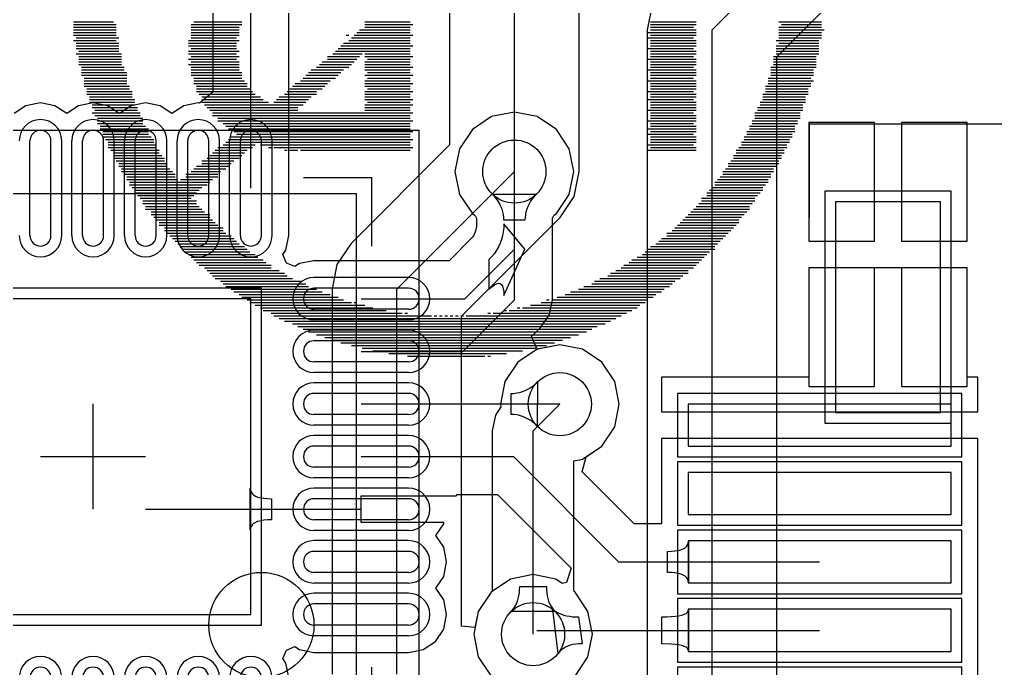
# Model space of a CAD drawing. Header units: millimetres. Extents: x 65.3 to 106.6, y 61.5 to 106.5.
# Drawn here: x 89.81 to 99.09, y 87.25 to 93.42 of the extents above; entities that cross this region are included whole.
import ezdxf

# ---------------------------------------------------------------- set-up
doc = ezdxf.new("R2010")
doc.units = ezdxf.units.MM
for name, color, linetype in [('BottomLayer', 5, 'Continuous'), ('BottomOverlay', 54, 'Continuous'), ('Mechanical13', 56, 'Continuous'), ('Mechanical15', 56, 'Continuous'), ('MultiLayer', 9, 'Continuous'), ('TopLayer', 1, 'Continuous'), ('TopOverlay', 2, 'Continuous'), ('TopPaste', 8, 'Continuous'), ('TopSolder', 216, 'Continuous')]:
    doc.layers.add(name, color=color, linetype=linetype)

# ---------------------------------------------------------------- blocks, each defined once
blk = doc.blocks.new('MICROUSB_5S_1')
at = {"layer": 'BottomLayer'}
for p, q in [((1, 0.5), (-1, 0.5)), ((-1, 0.5), (-1, -0.5)), ((1, -0.5), (1, 0.5)), ((-1, -0.5), (1, -0.5))]:
    blk.add_line(p, q, dxfattribs=at)
at = {"layer": 'MultiLayer'}
for p, q in [((1, 0.5), (-1, 0.5)), ((-1, 0.5), (-1, -0.5)), ((1, -0.5), (1, 0.5)), ((-1, -0.5), (1, -0.5))]:
    blk.add_line(p, q, dxfattribs=at)
at = {"layer": 'TopLayer'}
for p, q in [((0.9208, 0.6), (0.9208, -1.9)), ((1.3208, 0.6), (0.9208, 0.6)), ((1.3208, -1.9), (1.3208, 0.6)), ((1.5708, 0.6), (1.5708, -1.9)), ((1.9708, 0.6), (1.5708, 0.6)), ((1.9708, -1.9), (1.9708, 0.6)), ((2.2208, 0.6), (2.2208, -1.9)), ((2.6208, 0.6), (2.2208, 0.6)), ((2.6208, -1.9), (2.6208, 0.6)), ((2.8708, 0.6), (2.8708, -1.9)), ((3.2708, 0.6), (2.8708, 0.6)), ((3.2708, -1.9), (3.2708, 0.6)), ((1, 0.5), (-1, 0.5)), ((-1, 0.5), (-1, -0.5)), ((1, -0.5), (1, 0.5)), ((-1, -0.5), (1, -0.5)), ((0.9208, -1.9), (1.3208, -1.9)), ((1.5708, -1.9), (1.9708, -1.9)), ((2.2208, -1.9), (2.6208, -1.9)), ((2.8708, -1.9), (3.2708, -1.9))]:
    blk.add_line(p, q, dxfattribs=at)
at = {"layer": 'TopOverlay'}
for p, q in [((-1.7407, -0.7466), (-1.7407, 1.1334)), ((-0.8517, -0.7466), (-1.7407, -0.7466))]:
    blk.add_line(p, q, dxfattribs=at)
at = {"layer": 'TopPaste'}
for p, q in [((0.9208, 0.6), (0.9208, -1.9)), ((1.3208, 0.6), (0.9208, 0.6)), ((1.3208, -1.9), (1.3208, 0.6)), ((1.5708, 0.6), (1.5708, -1.9)), ((1.9708, 0.6), (1.5708, 0.6)), ((1.9708, -1.9), (1.9708, 0.6)), ((2.2208, 0.6), (2.2208, -1.9)), ((2.6208, 0.6), (2.2208, 0.6)), ((2.6208, -1.9), (2.6208, 0.6)), ((2.8708, 0.6), (2.8708, -1.9)), ((3.2708, 0.6), (2.8708, 0.6)), ((3.2708, -1.9), (3.2708, 0.6)), ((0.9208, -1.9), (1.3208, -1.9)), ((1.5708, -1.9), (1.9708, -1.9)), ((2.2208, -1.9), (2.6208, -1.9)), ((2.8708, -1.9), (3.2708, -1.9))]:
    blk.add_line(p, q, dxfattribs=at)
at = {"layer": 'TopSolder'}
for p, q in [((0.8192, 0.7016), (0.8192, -2.0016)), ((1.4224, 0.7016), (0.8192, 0.7016)), ((1.4224, -2.0016), (1.4224, 0.7016)), ((1.4692, 0.7016), (1.4692, -2.0016)), ((2.0724, 0.7016), (1.4692, 0.7016)), ((2.0724, -2.0016), (2.0724, 0.7016)), ((2.1192, 0.7016), (2.1192, -2.0016)), ((2.7224, 0.7016), (2.1192, 0.7016)), ((2.7224, -2.0016), (2.7224, 0.7016)), ((2.7692, 0.7016), (2.7692, -2.0016)), ((3.3724, 0.7016), (2.7692, 0.7016)), ((3.3724, -2.0016), (3.3724, 0.7016)), ((3.4192, 0.7016), (3.4192, -2.0016)), ((4.0224, 0.7016), (3.4192, 0.7016)), ((1.1016, 0.6016), (-1.1016, 0.6016)), ((-1.1016, 0.6016), (-1.1016, -0.6016)), ((1.1016, -0.6016), (1.1016, 0.6016)), ((-1.1016, -0.6016), (1.1016, -0.6016)), ((0.8192, -2.0016), (1.4224, -2.0016)), ((1.4692, -2.0016), (2.0724, -2.0016)), ((2.1192, -2.0016), (2.7224, -2.0016)), ((2.7692, -2.0016), (3.3724, -2.0016)), ((3.4192, -2.0016), (4.0224, -2.0016))]:
    blk.add_line(p, q, dxfattribs=at)
blk = doc.blocks.new('__2102_3')
at = {"layer": 'Mechanical13'}
for p, q in [((-2.5, -2.4746), (-2.5, 2.5254)), ((2.5, -2.4746), (-2.5, -2.4746))]:
    blk.add_line(p, q, dxfattribs=at)
blk.add_circle((-1.6, 1.6254), 0.5, dxfattribs=at)
at = {"layer": 'Mechanical15'}
for p, q in [((-3.1, 3.1254), (-3.1, -3.0746)), ((0, 0.5254), (0, -0.4746)), ((0.5, 0.0254), (-0.5, 0.0254)), ((3.1, -3.0746), (-3.1, -3.0746))]:
    blk.add_line(p, q, dxfattribs=at)
at = {"layer": 'TopLayer'}
for p, q in [((-3, 1.6254), (-2.1, 1.6254)), ((-1.5, 1.5254), (-1.5, -1.4746)), ((1.5, 1.5254), (-1.5, 1.5254)), ((-3, 1.4254), (-2.1, 1.4254)), ((-3, 1.1254), (-2.1, 1.1254)), ((-3, 0.9254), (-2.1, 0.9254)), ((-3, 0.6254), (-2.1, 0.6254)), ((-3, 0.4254), (-2.1, 0.4254)), ((-3, 0.1254), (-2.1, 0.1254)), ((-3, -0.0746), (-2.1, -0.0746)), ((-3, -0.3746), (-2.1, -0.3746)), ((-3, -0.5746), (-2.1, -0.5746)), ((-3, -0.8746), (-2.1, -0.8746)), ((-3, -1.0746), (-2.1, -1.0746)), ((-3, -1.3746), (-2.1, -1.3746)), ((-1.5, -1.4746), (1.5, -1.4746)), ((-3, -1.5746), (-2.1, -1.5746)), ((-1.6, -2.0746), (-1.6, -2.9746)), ((-1.4, -2.0746), (-1.4, -2.9746)), ((-1.1, -2.0746), (-1.1, -2.9746)), ((-0.9, -2.0746), (-0.9, -2.9746)), ((-0.6, -2.0746), (-0.6, -2.9746)), ((-0.4, -2.0746), (-0.4, -2.9746)), ((-0.1, -2.0746), (-0.1, -2.9746)), ((0.1, -2.0746), (0.1, -2.9746)), ((0.4, -2.0746), (0.4, -2.9746)), ((0.6, -2.0746), (0.6, -2.9746))]:
    blk.add_line(p, q, dxfattribs=at)
for centre, start, end in [((-1.5, 2.1254), 180, 0), ((-1, 2.1254), 180, 0), ((-0.5, 2.1254), 180, 0), ((0, 2.1254), 180, 0), ((0.5, 2.1254), 180, 0), ((-3, 1.5254), 90, 270), ((-2.1, 1.5254), 270, 90), ((-3, 1.0254), 90, 270), ((-2.1, 1.0254), 270, 90), ((-3, 0.5254), 90, 270), ((-2.1, 0.5254), 270, 90), ((-3, 0.0254), 90, 270), ((-2.1, 0.0254), 270, 90), ((-3, -0.4746), 90, 270), ((-2.1, -0.4746), 270, 90), ((-3, -0.9746), 90, 270), ((-2.1, -0.9746), 270, 90), ((-3, -1.4746), 90, 270), ((-2.1, -1.4746), 270, 90), ((-1.5, -2.0746), 0, 180), ((-1, -2.0746), 0, 180), ((-0.5, -2.0746), 0, 180), ((0, -2.0746), 0, 180), ((0.5, -2.0746), 0, 180), ((-1.5, -2.9746), 180, 0), ((-1, -2.9746), 180, 0), ((-0.5, -2.9746), 180, 0), ((0, -2.9746), 180, 0), ((0.5, -2.9746), 180, 0)]:
    blk.add_arc(centre, 0.1, start, end, dxfattribs=at)
at = {"layer": 'TopOverlay'}
for p, q in [((-2.65, 2.6754), (-2.65, 2.0254)), ((-2.65, -1.9746), (-2.65, -2.6246)), ((-2, -2.6246), (-2.65, -2.6246))]:
    blk.add_line(p, q, dxfattribs=at)
at = {"layer": 'TopPaste'}
for p, q in [((-3, 1.6254), (-2.1, 1.6254)), ((-1.5, 1.5254), (-1.5, -1.4746)), ((1.5, 1.5254), (-1.5, 1.5254)), ((-3, 1.4254), (-2.1, 1.4254)), ((-3, 1.1254), (-2.1, 1.1254)), ((-3, 0.9254), (-2.1, 0.9254)), ((-3, 0.6254), (-2.1, 0.6254)), ((-3, 0.4254), (-2.1, 0.4254)), ((-3, 0.1254), (-2.1, 0.1254)), ((-3, -0.0746), (-2.1, -0.0746)), ((-3, -0.3746), (-2.1, -0.3746)), ((-3, -0.5746), (-2.1, -0.5746)), ((-3, -0.8746), (-2.1, -0.8746)), ((-3, -1.0746), (-2.1, -1.0746)), ((-3, -1.3746), (-2.1, -1.3746)), ((-1.5, -1.4746), (1.5, -1.4746)), ((-3, -1.5746), (-2.1, -1.5746)), ((-1.6, -2.0746), (-1.6, -2.9746)), ((-1.4, -2.0746), (-1.4, -2.9746)), ((-1.1, -2.0746), (-1.1, -2.9746)), ((-0.9, -2.0746), (-0.9, -2.9746)), ((-0.6, -2.0746), (-0.6, -2.9746)), ((-0.4, -2.0746), (-0.4, -2.9746)), ((-0.1, -2.0746), (-0.1, -2.9746)), ((0.1, -2.0746), (0.1, -2.9746)), ((0.4, -2.0746), (0.4, -2.9746)), ((0.6, -2.0746), (0.6, -2.9746))]:
    blk.add_line(p, q, dxfattribs=at)
for centre, start, end in [((-1.5, 2.1254), 180, 0), ((-1, 2.1254), 180, 0), ((-0.5, 2.1254), 180, 0), ((0, 2.1254), 180, 0), ((0.5, 2.1254), 180, 0), ((-3, 1.5254), 90, 270), ((-2.1, 1.5254), 270, 90), ((-3, 1.0254), 90, 270), ((-2.1, 1.0254), 270, 90), ((-3, 0.5254), 90, 270), ((-2.1, 0.5254), 270, 90), ((-3, 0.0254), 90, 270), ((-2.1, 0.0254), 270, 90), ((-3, -0.4746), 90, 270), ((-2.1, -0.4746), 270, 90), ((-3, -0.9746), 90, 270), ((-2.1, -0.9746), 270, 90), ((-3, -1.4746), 90, 270), ((-2.1, -1.4746), 270, 90), ((-1.5, -2.0746), 0, 180), ((-1, -2.0746), 0, 180), ((-0.5, -2.0746), 0, 180), ((0, -2.0746), 0, 180), ((0.5, -2.0746), 0, 180), ((-1.5, -2.9746), 180, 0), ((-1, -2.9746), 180, 0), ((-0.5, -2.9746), 180, 0), ((0, -2.9746), 180, 0), ((0.5, -2.9746), 180, 0)]:
    blk.add_arc(centre, 0.1, start, end, dxfattribs=at)
at = {"layer": 'TopSolder'}
for p, q in [((-3, 1.727), (-2.1, 1.727)), ((-1.6016, 1.627), (-1.6016, -1.5762)), ((1.6016, 1.627), (-1.6016, 1.627)), ((-3, 1.3238), (-2.1, 1.3238)), ((-3, 1.227), (-2.1, 1.227)), ((-3, 0.8238), (-2.1, 0.8238)), ((-3, 0.727), (-2.1, 0.727)), ((-3, 0.3238), (-2.1, 0.3238)), ((-3, 0.227), (-2.1, 0.227)), ((-3, -0.1762), (-2.1, -0.1762)), ((-3, -0.273), (-2.1, -0.273)), ((-3, -0.6762), (-2.1, -0.6762)), ((-3, -0.773), (-2.1, -0.773)), ((-3, -1.1762), (-2.1, -1.1762)), ((-3, -1.273), (-2.1, -1.273)), ((-1.6016, -1.5762), (1.6016, -1.5762)), ((-3, -1.6762), (-2.1, -1.6762)), ((-1.7016, -2.0746), (-1.7016, -2.9746)), ((-1.2984, -2.0746), (-1.2984, -2.9746)), ((-1.2016, -2.0746), (-1.2016, -2.9746)), ((-0.7984, -2.0746), (-0.7984, -2.9746)), ((-0.7016, -2.0746), (-0.7016, -2.9746)), ((-0.2984, -2.0746), (-0.2984, -2.9746)), ((-0.2016, -2.0746), (-0.2016, -2.9746)), ((0.2016, -2.0746), (0.2016, -2.9746)), ((0.2984, -2.0746), (0.2984, -2.9746))]:
    blk.add_line(p, q, dxfattribs=at)
for centre, start, end in [((-1.5, 2.1254), 180, 0), ((-1, 2.1254), 180, 0), ((-0.5, 2.1254), 180, 0), ((0, 2.1254), 180, 0), ((0.5, 2.1254), 180, 0), ((-3, 1.5254), 90, 270), ((-2.1, 1.5254), 270, 90), ((-3, 1.0254), 90, 270), ((-2.1, 1.0254), 270, 90), ((-3, 0.5254), 90, 270), ((-2.1, 0.5254), 270, 90), ((-3, 0.0254), 90, 270), ((-2.1, 0.0254), 270, 90), ((-3, -0.4746), 90, 270), ((-2.1, -0.4746), 270, 90), ((-3, -0.9746), 90, 270), ((-2.1, -0.9746), 270, 90), ((-3, -1.4746), 90, 270), ((-2.1, -1.4746), 270, 90), ((-1.5, -2.0746), 0, 180), ((-1, -2.0746), 0, 180), ((-0.5, -2.0746), 0, 180), ((0, -2.0746), 0, 180), ((0.5, -2.0746), 0, 180), ((-1.5, -2.9746), 180, 0), ((-1, -2.9746), 180, 0), ((-0.5, -2.9746), 180, 0), ((0, -2.9746), 180, 0), ((0.5, -2.9746), 180, 0)]:
    blk.add_arc(centre, 0.2016, start, end, dxfattribs=at)

msp = doc.modelspace()

# ---------------------------------------------------------------- linework, layer by layer
at = {"layer": 'BottomLayer'}
for p, q in [((94.5134, 91.9734), (94.5134, 95.9612)), ((95.1292, 91.9734), (95.1292, 95.9612)), ((93.8976, 95.7061), (93.8976, 92.2285)), ((96.393, 93.3196), (98.3488, 95.2754)), ((97.0088, 93.0645), (98.6039, 94.6596)), ((95.824, 93.5553), (95.7772, 93.3196)), ((95.7772, 93.3196), (95.7772, 86.233)), ((96.393, 86.233), (96.393, 93.3196)), ((97.0088, 86.233), (97.0088, 93.0645)), ((97.938, 92.4398), (97.311, 92.4398)), ((97.311, 92.4398), (97.311, 91.3128)), ((97.938, 91.3128), (97.938, 92.4398)), ((98.819, 92.4398), (98.192, 92.4398)), ((98.192, 92.4398), (98.192, 91.3128)), ((98.819, 91.3128), (98.819, 92.4398)), ((93.8976, 92.2285), (92.9603, 91.2913)), ((93.3958, 90.8558), (94.5134, 91.9734)), ((95.0824, 91.7377), (95.1292, 91.9734)), ((94.9489, 91.5379), (95.0824, 91.7377)), ((94.0116, 90.6007), (94.9489, 91.5379)), ((97.311, 91.3128), (97.938, 91.3128)), ((98.192, 91.3128), (98.819, 91.3128)), ((92.9603, 91.2913), (92.8268, 91.0915)), ((92.8268, 91.0915), (92.78, 90.8558)), ((97.938, 91.0588), (97.311, 91.0588)), ((97.311, 91.0588), (97.311, 89.9318)), ((97.938, 89.9318), (97.938, 91.0588)), ((98.819, 91.0588), (98.192, 91.0588)), ((98.192, 91.0588), (98.192, 89.9318)), ((98.819, 89.9318), (98.819, 91.0588)), ((92.78, 90.8558), (92.78, 87.1982)), ((93.3958, 87.1982), (93.3958, 90.8558)), ((94.0116, 87.6535), (94.0116, 90.6007)), ((94.729, 90.2855), (94.5458, 90.163)), ((94.9452, 90.3285), (94.729, 90.2855)), ((95.1614, 90.2855), (94.9452, 90.3285)), ((95.3446, 90.163), (95.1614, 90.2855)), ((94.5458, 90.163), (94.4233, 89.9798)), ((95.4671, 89.9798), (95.3446, 90.163)), ((94.4233, 89.9798), (94.3803, 89.7636)), ((95.5101, 89.7636), (95.4671, 89.9798)), ((97.311, 89.9318), (97.938, 89.9318)), ((98.192, 89.9318), (98.819, 89.9318)), ((94.3855, 89.7378), (94.3323, 89.6583)), ((94.3803, 89.7636), (94.3855, 89.7378)), ((94.6912, 89.5096), (94.9452, 89.7636)), ((95.4671, 89.5474), (95.5101, 89.7636)), ((94.3323, 89.6583), (94.3027, 89.5096)), ((95.3446, 89.3642), (95.4671, 89.5474)), ((94.3027, 89.5096), (94.3027, 87.9964)), ((94.6912, 87.5792), (94.6912, 89.5096)), ((95.1614, 89.2417), (95.3446, 89.3642)), ((95.0797, 89.2255), (95.1614, 89.2417)), ((95.0797, 87.9964), (95.0797, 89.2255)), ((94.2918, 87.9786), (94.1693, 87.7954)), ((94.3004, 87.9844), (94.2918, 87.9786)), ((94.302, 87.9916), (94.3004, 87.9844)), ((94.3027, 87.9964), (94.302, 87.9916)), ((94.5567, 87.944), (94.5609, 87.9715)), ((94.5609, 87.9715), (94.5634, 88.0005)), ((94.5634, 88.0005), (94.5642, 88.031)), ((94.5642, 88.031), (94.8182, 88.031)), ((94.8182, 88.031), (94.819, 88.0005)), ((94.819, 88.0005), (94.8215, 87.9715)), ((94.8215, 87.9715), (94.8257, 87.944)), ((95.0804, 87.9916), (95.0797, 87.9964)), ((95.082, 87.9844), (95.0804, 87.9916)), ((95.0906, 87.9786), (95.082, 87.9844)), ((95.2131, 87.7954), (95.0906, 87.9786)), ((94.5235, 87.849), (94.5343, 87.8705)), ((94.5343, 87.8705), (94.5435, 87.8935)), ((94.5435, 87.8935), (94.5509, 87.918)), ((94.5509, 87.918), (94.5567, 87.944)), ((94.8257, 87.944), (94.8315, 87.918)), ((94.8315, 87.918), (94.8389, 87.8935)), ((94.8389, 87.8935), (94.8481, 87.8705)), ((94.8481, 87.8705), (94.8589, 87.849)), ((94.1693, 87.7954), (94.1386, 87.641)), ((94.4812, 87.7934), (94.497, 87.8105)), ((94.9012, 87.7934), (94.4812, 87.7934)), ((94.497, 87.8105), (94.5111, 87.829)), ((94.5111, 87.829), (94.5235, 87.849)), ((94.8589, 87.849), (94.8713, 87.829)), ((94.8713, 87.829), (94.8854, 87.8105)), ((94.8854, 87.8105), (94.9012, 87.7934)), ((95.2561, 87.5792), (95.2131, 87.7954)), ((94.1386, 87.641), (94.0116, 87.6535)), ((95.2131, 87.363), (95.2561, 87.5792)), ((95.0906, 87.1798), (95.2131, 87.363))]:
    msp.add_line(p, q, dxfattribs=at)
for centre in [(94.5134, 91.9734), (94.9452, 89.7636), (94.6912, 87.5792)]:
    msp.add_circle(centre, 0.3, dxfattribs=at)
at = {"layer": 'BottomOverlay'}
for p, q in [((90.3224, 93.3958), (90.7034, 93.3958)), ((90.3224, 93.3704), (90.7288, 93.3704)), ((90.3224, 93.345), (90.7288, 93.345)), ((91.44, 93.3704), (91.9226, 93.3704)), ((91.44, 93.345), (91.8972, 93.345)), ((91.4654, 93.3958), (91.9226, 93.3958)), ((93.091, 93.3958), (93.5228, 93.3958)), ((93.091, 93.3704), (93.5482, 93.3704)), ((93.091, 93.345), (93.5228, 93.345)), ((95.8088, 93.3958), (96.2406, 93.3958)), ((95.8088, 93.3704), (96.2406, 93.3704)), ((95.8088, 93.345), (96.2152, 93.345)), ((97.028, 93.3958), (97.4344, 93.3958)), ((97.028, 93.345), (97.4344, 93.345)), ((97.0534, 93.3704), (97.4344, 93.3704)), ((90.3224, 93.3196), (90.7288, 93.3196)), ((90.3224, 93.2942), (90.7288, 93.2942)), ((90.3224, 93.2688), (90.7288, 93.2688)), ((90.3478, 93.2434), (90.7542, 93.2434)), ((91.44, 93.3196), (91.8972, 93.3196)), ((91.44, 93.2942), (91.8972, 93.2942)), ((91.44, 93.2688), (91.8972, 93.2688)), ((91.44, 93.2434), (91.8718, 93.2434)), ((92.9132, 93.2688), (92.9386, 93.2688)), ((92.964, 93.2434), (93.5228, 93.2434)), ((92.9894, 93.2688), (93.5482, 93.2688)), ((93.0148, 93.2942), (93.5228, 93.2942)), ((93.0402, 93.3196), (93.5228, 93.3196)), ((95.7834, 93.2942), (96.2406, 93.2942)), ((95.7834, 93.2434), (96.2152, 93.2434)), ((95.8088, 93.3196), (96.2406, 93.3196)), ((95.8088, 93.2688), (96.2406, 93.2688)), ((97.028, 93.3196), (97.4598, 93.3196)), ((97.028, 93.2942), (97.4344, 93.2942)), ((97.028, 93.2688), (97.4344, 93.2688)), ((97.028, 93.2434), (97.4344, 93.2434)), ((90.3224, 93.218), (90.7288, 93.218)), ((90.3478, 93.1926), (90.7542, 93.1926)), ((90.3478, 93.1672), (90.7542, 93.1672)), ((91.4146, 93.218), (91.8972, 93.218)), ((91.4146, 93.1926), (91.8718, 93.1926)), ((91.4146, 93.1672), (91.8718, 93.1672)), ((92.8624, 93.1672), (93.5482, 93.1672)), ((92.8878, 93.1926), (93.5228, 93.1926)), ((92.9386, 93.218), (93.5228, 93.218)), ((95.8088, 93.218), (96.2406, 93.218)), ((95.8088, 93.1926), (96.2406, 93.1926)), ((95.8088, 93.1672), (96.2406, 93.1672)), ((97.0026, 93.218), (97.409, 93.218)), ((97.0026, 93.1672), (97.409, 93.1672)), ((97.028, 93.1926), (97.409, 93.1926)), ((90.3478, 93.1418), (90.7542, 93.1418)), ((90.3478, 93.091), (90.7796, 93.091)), ((90.3732, 93.1164), (90.7542, 93.1164)), ((90.3732, 93.0656), (90.7796, 93.0656)), ((91.4146, 93.1164), (91.8972, 93.1164)), ((91.4146, 93.091), (91.8718, 93.091)), ((91.44, 93.1418), (91.8718, 93.1418)), ((91.44, 93.0656), (91.8972, 93.0656)), ((92.7354, 93.0656), (93.0402, 93.0656)), ((92.7862, 93.091), (93.0656, 93.091)), ((92.8116, 93.1164), (93.5228, 93.1164)), ((92.837, 93.1418), (93.5228, 93.1418)), ((93.091, 93.091), (93.5228, 93.091)), ((93.091, 93.0656), (93.5482, 93.0656)), ((95.7834, 93.1418), (96.2152, 93.1418)), ((95.8088, 93.1164), (96.2406, 93.1164)), ((95.8088, 93.091), (96.2406, 93.091)), ((95.8088, 93.0656), (96.2152, 93.0656)), ((96.9772, 93.0656), (97.3836, 93.0656)), ((97.0026, 93.1418), (97.409, 93.1418)), ((97.0026, 93.1164), (97.409, 93.1164)), ((97.0026, 93.091), (97.409, 93.091)), ((90.3732, 93.0402), (90.7796, 93.0402)), ((90.3732, 93.0148), (90.7796, 93.0148)), ((90.3732, 92.9894), (90.7796, 92.9894)), ((90.3986, 92.964), (90.805, 92.964)), ((91.4146, 93.0402), (91.8718, 93.0402)), ((91.4146, 92.9894), (91.8972, 92.9894)), ((91.44, 93.0148), (91.8972, 93.0148)), ((91.44, 92.964), (91.8972, 92.964)), ((92.6338, 92.964), (92.9386, 92.964)), ((92.6592, 92.9894), (92.964, 92.9894)), ((92.6846, 93.0148), (92.9894, 93.0148)), ((92.7354, 93.0402), (93.0148, 93.0402)), ((93.091, 93.0148), (93.5228, 93.0148)), ((93.091, 92.9894), (93.5228, 92.9894)), ((93.091, 92.964), (93.5482, 92.964)), ((93.1164, 93.0402), (93.5228, 93.0402)), ((95.7834, 93.0402), (96.2406, 93.0402)), ((95.8088, 93.0148), (96.2406, 93.0148)), ((95.8088, 92.9894), (96.2406, 92.9894)), ((95.8088, 92.964), (96.2152, 92.964)), ((96.9518, 92.964), (97.3836, 92.964)), ((96.9772, 93.0402), (97.3836, 93.0402)), ((96.9772, 93.0148), (97.3836, 93.0148)), ((96.9772, 92.9894), (97.3836, 92.9894)), ((90.3986, 92.9386), (90.805, 92.9386)), ((90.3986, 92.9132), (90.8304, 92.9132)), ((90.3986, 92.8878), (90.8304, 92.8878)), ((91.44, 92.9386), (91.8972, 92.9386)), ((91.44, 92.9132), (91.9226, 92.9132)), ((91.44, 92.8878), (91.9226, 92.8878)), ((92.5322, 92.8878), (92.837, 92.8878)), ((92.5576, 92.9132), (92.8624, 92.9132)), ((92.583, 92.9386), (92.8878, 92.9386)), ((93.091, 92.9386), (93.5228, 92.9386)), ((93.091, 92.8878), (93.5482, 92.8878)), ((93.1164, 92.9132), (93.5228, 92.9132)), ((95.7834, 92.9386), (96.2406, 92.9386)), ((95.8088, 92.9132), (96.2406, 92.9132)), ((95.8088, 92.8878), (96.2406, 92.8878)), ((96.9518, 92.9386), (97.3582, 92.9386)), ((96.9518, 92.9132), (97.3582, 92.9132)), ((96.9518, 92.8878), (97.3582, 92.8878)), ((90.424, 92.8624), (90.8304, 92.8624)), ((90.424, 92.837), (90.8304, 92.837)), ((90.424, 92.8116), (90.8304, 92.8116)), ((90.424, 92.7862), (90.8558, 92.7862)), ((91.4654, 92.8624), (91.9226, 92.8624)), ((91.4654, 92.837), (91.948, 92.837)), ((91.4654, 92.8116), (91.9734, 92.8116)), ((91.4908, 92.7862), (91.9734, 92.7862)), ((92.4052, 92.7862), (92.71, 92.7862)), ((92.4306, 92.8116), (92.7354, 92.8116)), ((92.4814, 92.837), (92.7608, 92.837)), ((92.5068, 92.8624), (92.8116, 92.8624)), ((93.091, 92.837), (93.5228, 92.837)), ((93.091, 92.8116), (93.5482, 92.8116)), ((93.091, 92.7862), (93.5228, 92.7862)), ((93.1164, 92.8624), (93.5228, 92.8624)), ((95.7834, 92.837), (96.2406, 92.837)), ((95.8088, 92.8624), (96.2152, 92.8624)), ((95.8088, 92.8116), (96.2406, 92.8116)), ((95.8088, 92.7862), (96.2406, 92.7862)), ((96.901, 92.7862), (97.3328, 92.7862)), ((96.9264, 92.8624), (97.3328, 92.8624)), ((96.9264, 92.837), (97.3582, 92.837)), ((96.9264, 92.8116), (97.3328, 92.8116)), ((90.4494, 92.7608), (90.8558, 92.7608)), ((90.4494, 92.7354), (90.8812, 92.7354)), ((90.4494, 92.71), (90.8812, 92.71)), ((91.4908, 92.7608), (91.9988, 92.7608)), ((91.4908, 92.7354), (92.0242, 92.7354)), ((91.5162, 92.71), (92.0496, 92.71)), ((92.329, 92.71), (92.6338, 92.71)), ((92.3544, 92.7354), (92.6338, 92.7354)), ((92.3798, 92.7608), (92.6846, 92.7608)), ((93.091, 92.7354), (93.5482, 92.7354)), ((93.091, 92.71), (93.5228, 92.71)), ((93.1164, 92.7608), (93.5228, 92.7608)), ((95.7834, 92.7354), (96.2152, 92.7354)), ((95.8088, 92.7608), (96.2406, 92.7608)), ((95.8088, 92.71), (96.2406, 92.71)), ((96.8756, 92.71), (97.3074, 92.71)), ((96.901, 92.7608), (97.3074, 92.7608)), ((96.901, 92.7354), (97.3074, 92.7354)), ((90.4748, 92.6846), (90.8812, 92.6846)), ((90.4748, 92.6592), (90.9066, 92.6592)), ((90.4748, 92.6338), (90.9066, 92.6338)), ((90.5002, 92.6084), (90.9066, 92.6084)), ((91.5416, 92.6846), (92.1004, 92.6846)), ((91.5416, 92.6592), (92.1258, 92.6592)), ((91.5416, 92.6338), (92.1766, 92.6338)), ((91.567, 92.6084), (92.5068, 92.6084)), ((92.2274, 92.6338), (92.5322, 92.6338)), ((92.2528, 92.6592), (92.5576, 92.6592)), ((92.2782, 92.6846), (92.583, 92.6846)), ((93.091, 92.6846), (93.5228, 92.6846)), ((93.091, 92.6592), (93.5482, 92.6592)), ((93.091, 92.6084), (93.5482, 92.6084)), ((93.1164, 92.6338), (93.5228, 92.6338)), ((95.7834, 92.6592), (96.2152, 92.6592)), ((95.8088, 92.6846), (96.2406, 92.6846)), ((95.8088, 92.6338), (96.2406, 92.6338)), ((95.8088, 92.6084), (96.2406, 92.6084)), ((96.8502, 92.6338), (97.282, 92.6338)), ((96.8502, 92.6084), (97.2566, 92.6084)), ((96.8756, 92.6846), (97.282, 92.6846)), ((96.8756, 92.6592), (97.282, 92.6592)), ((90.5002, 92.583), (90.932, 92.583)), ((90.5002, 92.5322), (90.9574, 92.5322)), ((90.5256, 92.5576), (90.932, 92.5576)), ((90.5256, 92.5068), (90.9574, 92.5068)), ((91.5924, 92.583), (92.456, 92.583)), ((91.6178, 92.5576), (92.456, 92.5576)), ((91.6432, 92.5322), (93.5482, 92.5322)), ((91.6432, 92.5068), (93.5228, 92.5068)), ((93.091, 92.583), (93.5228, 92.583)), ((93.091, 92.5576), (93.5228, 92.5576)), ((95.7834, 92.5576), (96.2406, 92.5576)), ((95.8088, 92.583), (96.2406, 92.583)), ((95.8088, 92.5322), (96.2152, 92.5322)), ((95.8088, 92.5068), (96.2406, 92.5068)), ((96.7994, 92.5322), (97.2312, 92.5322)), ((96.7994, 92.5068), (97.2312, 92.5068)), ((96.8248, 92.583), (97.2566, 92.583)), ((96.8248, 92.5576), (97.2566, 92.5576)), ((90.551, 92.4814), (90.9828, 92.4814)), ((90.551, 92.456), (90.9828, 92.456)), ((90.551, 92.4306), (90.9828, 92.4306)), ((91.694, 92.4814), (93.5228, 92.4814)), ((91.694, 92.456), (93.5482, 92.456)), ((91.7448, 92.4306), (93.5228, 92.4306)), ((95.7834, 92.456), (96.2406, 92.456)), ((95.8088, 92.4814), (96.2406, 92.4814)), ((95.8088, 92.4306), (96.2152, 92.4306)), ((96.774, 92.456), (97.2058, 92.456)), ((96.774, 92.4306), (97.2058, 92.4306)), ((96.7994, 92.4814), (97.2312, 92.4814)), ((90.5764, 92.4052), (91.0082, 92.4052)), ((90.5764, 92.3798), (91.0336, 92.3798)), ((90.6018, 92.3544), (91.0336, 92.3544)), ((90.6018, 92.329), (91.0336, 92.329)), ((91.7702, 92.4052), (93.5228, 92.4052)), ((91.7956, 92.3798), (93.5228, 92.3798)), ((91.8464, 92.3544), (93.5482, 92.3544)), ((91.8718, 92.329), (93.5228, 92.329)), ((95.7834, 92.3798), (96.2406, 92.3798)), ((95.7834, 92.329), (96.2152, 92.329)), ((95.8088, 92.4052), (96.2406, 92.4052)), ((95.8088, 92.3544), (96.2406, 92.3544)), ((96.7232, 92.3544), (97.1804, 92.3544)), ((96.7232, 92.329), (97.155, 92.329)), ((96.7486, 92.4052), (97.1804, 92.4052)), ((96.7486, 92.3798), (97.1804, 92.3798)), ((90.6018, 92.3036), (91.059, 92.3036)), ((90.6272, 92.2782), (91.0844, 92.2782)), ((90.6526, 92.2528), (91.0844, 92.2528)), ((90.6526, 92.2274), (91.1098, 92.2274)), ((91.7448, 92.2274), (92.0496, 92.2274)), ((91.7702, 92.2528), (93.5228, 92.2528)), ((91.7956, 92.2782), (93.5482, 92.2782)), ((91.821, 92.3036), (93.5228, 92.3036)), ((92.1004, 92.2274), (93.5228, 92.2274)), ((95.7834, 92.2274), (96.2152, 92.2274)), ((95.8088, 92.3036), (96.2406, 92.3036)), ((95.8088, 92.2782), (96.2406, 92.2782)), ((95.8088, 92.2528), (96.2406, 92.2528)), ((96.6724, 92.2528), (97.1296, 92.2528)), ((96.6724, 92.2274), (97.1042, 92.2274)), ((96.6978, 92.3036), (97.155, 92.3036)), ((96.6978, 92.2782), (97.1296, 92.2782)), ((90.6526, 92.202), (91.1098, 92.202)), ((90.678, 92.1766), (91.1352, 92.1766)), ((90.7034, 92.1512), (91.1352, 92.1512)), ((91.6432, 92.1512), (91.948, 92.1512)), ((91.6686, 92.1766), (91.9734, 92.1766)), ((91.694, 92.202), (92.0242, 92.202)), ((92.1766, 92.202), (92.202, 92.202)), ((92.2274, 92.202), (93.5482, 92.202)), ((92.329, 92.1766), (92.3544, 92.1766)), ((92.3798, 92.1766), (92.456, 92.1766)), ((92.4814, 92.1766), (93.5228, 92.1766)), ((95.7834, 92.1766), (96.2406, 92.1766)), ((95.8088, 92.202), (96.2406, 92.202)), ((96.6216, 92.1766), (97.0788, 92.1766)), ((96.6216, 92.1512), (97.0788, 92.1512)), ((96.647, 92.202), (97.1042, 92.202)), ((90.7034, 92.1258), (91.1606, 92.1258)), ((90.7034, 92.1004), (91.186, 92.1004)), ((90.7288, 92.075), (91.186, 92.075)), ((90.7542, 92.0496), (91.2114, 92.0496)), ((91.5416, 92.075), (91.8464, 92.075)), ((91.5416, 92.0496), (91.821, 92.0496)), ((91.5924, 92.1004), (91.8972, 92.1004)), ((91.6178, 92.1258), (91.9226, 92.1258)), ((96.5454, 92.0496), (97.028, 92.0496)), ((96.5708, 92.075), (97.028, 92.075)), ((96.5962, 92.1258), (97.0534, 92.1258)), ((96.5962, 92.1004), (97.0534, 92.1004)), ((90.7542, 92.0242), (91.2114, 92.0242)), ((90.7796, 91.9988), (91.2368, 91.9988)), ((90.7796, 91.9734), (91.2622, 91.9734)), ((90.805, 91.948), (91.2876, 91.948)), ((91.3892, 91.948), (91.694, 91.948)), ((91.44, 91.9734), (91.7194, 91.9734)), ((91.4654, 91.9988), (91.7702, 91.9988)), ((91.4908, 92.0242), (91.7956, 92.0242)), ((96.4946, 91.9734), (96.9772, 91.9734)), ((96.4946, 91.948), (96.9518, 91.948)), ((96.52, 91.9988), (96.9772, 91.9988)), ((96.5454, 92.0242), (97.0026, 92.0242)), ((90.8304, 91.9226), (91.2876, 91.9226)), ((90.8304, 91.8972), (91.313, 91.8972)), ((90.8558, 91.8718), (91.6178, 91.8718)), ((91.3384, 91.8972), (91.6432, 91.8972)), ((91.3892, 91.9226), (91.694, 91.9226)), ((96.4184, 91.8718), (96.9264, 91.8718)), ((96.4438, 91.8972), (96.9264, 91.8972)), ((96.4692, 91.9226), (96.9518, 91.9226)), ((90.8558, 91.8464), (91.5924, 91.8464)), ((90.8812, 91.821), (91.5416, 91.821)), ((90.9066, 91.7956), (91.5162, 91.7956)), ((90.9066, 91.7702), (91.4908, 91.7702)), ((96.3422, 91.7702), (96.8502, 91.7702)), ((96.3676, 91.7956), (96.8756, 91.7956)), ((96.393, 91.821), (96.8756, 91.821)), ((96.4184, 91.8464), (96.901, 91.8464)), ((90.932, 91.7448), (91.4654, 91.7448)), ((90.9574, 91.7194), (91.44, 91.7194)), ((90.9828, 91.694), (91.4908, 91.694)), ((90.9828, 91.6686), (91.4908, 91.6686)), ((96.266, 91.6686), (96.774, 91.6686)), ((96.2914, 91.7194), (96.7994, 91.7194)), ((96.2914, 91.694), (96.7994, 91.694)), ((96.3422, 91.7448), (96.8248, 91.7448)), ((91.0082, 91.6432), (91.5162, 91.6432)), ((91.0082, 91.6178), (91.5416, 91.6178)), ((91.059, 91.5924), (91.567, 91.5924)), ((96.1898, 91.5924), (96.7232, 91.5924)), ((96.2152, 91.6178), (96.7486, 91.6178)), ((96.2406, 91.6432), (96.7486, 91.6432)), ((91.059, 91.567), (91.6178, 91.567)), ((91.0844, 91.5416), (91.6178, 91.5416)), ((91.1098, 91.5162), (91.6432, 91.5162)), ((91.1352, 91.4908), (91.6686, 91.4908)), ((96.0882, 91.4908), (96.647, 91.4908)), ((96.1136, 91.5162), (96.647, 91.5162)), ((96.139, 91.5416), (96.6724, 91.5416)), ((96.1644, 91.567), (96.6978, 91.567)), ((91.1352, 91.4654), (91.694, 91.4654)), ((91.186, 91.44), (91.7448, 91.44)), ((91.186, 91.4146), (91.7448, 91.4146)), ((91.2114, 91.3892), (91.7702, 91.3892)), ((95.9612, 91.3892), (96.5454, 91.3892)), ((96.012, 91.4146), (96.5708, 91.4146)), ((96.0374, 91.44), (96.5962, 91.44)), ((96.0628, 91.4654), (96.6216, 91.4654)), ((91.2368, 91.3638), (91.821, 91.3638)), ((91.2622, 91.3384), (91.8464, 91.3384)), ((91.2876, 91.313), (91.8718, 91.313)), ((95.885, 91.313), (96.4692, 91.313)), ((95.9104, 91.3384), (96.4946, 91.3384)), ((95.9612, 91.3638), (96.52, 91.3638)), ((91.313, 91.2876), (91.8972, 91.2876)), ((91.3384, 91.2622), (91.948, 91.2622)), ((91.3638, 91.2368), (91.9734, 91.2368)), ((91.3892, 91.2114), (91.9988, 91.2114)), ((95.758, 91.2114), (96.3676, 91.2114)), ((95.7834, 91.2368), (96.4184, 91.2368)), ((95.8088, 91.2622), (96.4184, 91.2622)), ((95.8596, 91.2876), (96.4438, 91.2876)), ((91.4146, 91.186), (92.0496, 91.186)), ((91.44, 91.1606), (92.075, 91.1606)), ((91.4654, 91.1352), (92.1258, 91.1352)), ((91.4908, 91.1098), (92.1512, 91.1098)), ((95.6056, 91.1098), (96.266, 91.1098)), ((95.631, 91.1352), (96.2914, 91.1352)), ((95.6818, 91.1606), (96.3168, 91.1606)), ((95.7326, 91.186), (96.3422, 91.186)), ((91.5162, 91.0844), (92.202, 91.0844)), ((91.567, 91.059), (92.202, 91.059)), ((91.5924, 91.0336), (92.2782, 91.0336)), ((95.4786, 91.0336), (96.1644, 91.0336)), ((95.5294, 91.059), (96.2152, 91.059)), ((95.5548, 91.0844), (96.2406, 91.0844)), ((91.6178, 91.0082), (92.329, 91.0082)), ((91.6432, 90.9828), (92.3544, 90.9828)), ((91.6686, 90.9574), (92.4052, 90.9574)), ((91.7194, 90.932), (92.4814, 90.932)), ((95.2754, 90.932), (96.0374, 90.932)), ((95.3262, 90.9574), (96.0882, 90.9574)), ((95.4024, 90.9828), (96.1136, 90.9828)), ((95.4278, 91.0082), (96.1644, 91.0082)), ((91.7448, 90.9066), (92.5322, 90.9066)), ((91.7702, 90.8812), (92.5576, 90.8812)), ((91.821, 90.8558), (92.6338, 90.8558)), ((91.8464, 90.8304), (92.6846, 90.8304)), ((95.0468, 90.8304), (95.9104, 90.8304)), ((95.123, 90.8558), (95.9358, 90.8558)), ((95.1738, 90.8812), (95.9866, 90.8812)), ((95.25, 90.9066), (96.012, 90.9066)), ((91.8972, 90.805), (92.7608, 90.805)), ((91.9226, 90.7796), (92.837, 90.7796)), ((91.9734, 90.7542), (92.8878, 90.7542)), ((94.8182, 90.7542), (94.8436, 90.7542)), ((94.869, 90.7542), (95.7834, 90.7542)), ((94.9198, 90.7796), (95.8342, 90.7796)), ((94.996, 90.805), (95.8596, 90.805)), ((91.9988, 90.7288), (92.964, 90.7288)), ((92.0496, 90.7034), (93.091, 90.7034)), ((92.1004, 90.678), (93.1672, 90.678)), ((92.1258, 90.6526), (93.2942, 90.6526)), ((92.9894, 90.7288), (93.0148, 90.7288)), ((94.4118, 90.6526), (94.4372, 90.6526)), ((94.4626, 90.6526), (95.631, 90.6526)), ((94.5388, 90.678), (94.5642, 90.678)), ((94.5896, 90.678), (95.6818, 90.678)), ((94.6658, 90.7034), (95.7072, 90.7034)), ((94.7674, 90.7288), (95.758, 90.7288)), ((92.202, 90.6272), (93.4466, 90.6272)), ((92.2274, 90.6018), (93.726, 90.6018)), ((92.2782, 90.5764), (95.4786, 90.5764)), ((93.472, 90.6272), (93.4974, 90.6272)), ((93.7514, 90.6018), (93.7768, 90.6018)), ((93.8022, 90.6018), (93.8276, 90.6018)), ((93.853, 90.6018), (93.8784, 90.6018)), ((93.9038, 90.6018), (93.9292, 90.6018)), ((93.9546, 90.6018), (93.98, 90.6018)), ((94.0054, 90.6018), (94.0308, 90.6018)), ((94.0562, 90.6018), (95.5294, 90.6018)), ((94.2594, 90.6272), (94.2848, 90.6272)), ((94.3102, 90.6272), (95.5802, 90.6272)), ((92.329, 90.551), (95.4278, 90.551)), ((92.4052, 90.5256), (95.377, 90.5256)), ((92.456, 90.5002), (95.3008, 90.5002)), ((92.5068, 90.4748), (95.25, 90.4748)), ((92.5576, 90.4494), (95.1992, 90.4494)), ((92.6338, 90.424), (95.123, 90.424)), ((92.71, 90.3986), (95.0468, 90.3986)), ((92.7862, 90.3732), (94.9706, 90.3732)), ((92.8624, 90.3478), (94.8944, 90.3478)), ((92.964, 90.3224), (94.8182, 90.3224)), ((93.0656, 90.297), (94.7166, 90.297)), ((93.1672, 90.2716), (94.5896, 90.2716)), ((93.3196, 90.2462), (94.4372, 90.2462)), ((93.4974, 90.2208), (94.234, 90.2208)), ((94.2594, 90.2208), (94.2848, 90.2208))]:
    msp.add_line(p, q, dxfattribs=at)
at = {"layer": 'MultiLayer'}
for centre in [(94.5134, 91.9734), (94.9452, 89.7636), (94.6912, 87.5792)]:
    msp.add_circle(centre, 0.3, dxfattribs=at)
at = {"layer": 'TopLayer'}
for p, q in [((92.0082, 91.8156), (92.0082, 95.2754)), ((91.6473, 94.6473), (91.6473, 92.7284)), ((92.3691, 92.2656), (92.3691, 94.663)), ((91.6473, 92.7284), (91.5203, 92.6241)), ((89.8701, 92.5991), (89.7582, 92.5243)), ((90.0082, 92.6265), (89.8701, 92.5991)), ((90.1463, 92.5991), (90.0082, 92.6265)), ((90.2582, 92.5243), (90.1463, 92.5991)), ((90.3701, 92.5991), (90.2582, 92.5243)), ((90.5082, 92.6265), (90.3701, 92.5991)), ((90.6463, 92.5991), (90.5082, 92.6265)), ((90.7582, 92.5243), (90.6463, 92.5991)), ((90.8701, 92.5991), (90.7582, 92.5243)), ((91.0082, 92.6265), (90.8701, 92.5991)), ((91.1463, 92.5991), (91.0082, 92.6265)), ((91.2582, 92.5243), (91.1463, 92.5991)), ((91.3701, 92.5991), (91.2582, 92.5243)), ((91.5082, 92.6265), (91.3701, 92.5991)), ((91.5203, 92.6241), (91.5082, 92.6265)), ((94.5134, 92.5383), (94.2972, 92.4953)), ((94.7296, 92.4953), (94.5134, 92.5383)), ((94.2972, 92.4953), (94.114, 92.3728)), ((94.9128, 92.3728), (94.7296, 92.4953)), ((97.938, 92.4398), (97.311, 92.4398)), ((97.311, 92.4398), (97.311, 91.3128)), ((97.938, 91.3128), (97.938, 92.4398)), ((98.819, 92.4398), (98.192, 92.4398)), ((98.192, 92.4398), (98.192, 91.3128)), ((98.819, 91.3128), (98.819, 92.4398)), ((94.114, 92.3728), (93.9915, 92.1896)), ((95.0353, 92.1896), (94.9128, 92.3728)), ((92.3691, 91.3656), (92.3691, 92.2656)), ((93.9915, 92.1896), (93.9485, 91.9734)), ((95.0783, 91.9734), (95.0353, 92.1896)), ((93.9485, 91.9734), (93.9915, 91.7572)), ((94.5134, 91.2368), (94.5134, 91.9734)), ((95.0353, 91.7572), (95.0783, 91.9734)), ((94.3243, 91.7373), (94.3034, 91.7592)), ((94.3034, 91.7592), (94.7234, 91.7592)), ((94.7234, 91.7592), (94.7025, 91.7373)), ((93.9915, 91.7572), (94.114, 91.574)), ((94.343, 91.7147), (94.3243, 91.7373)), ((94.3595, 91.6915), (94.343, 91.7147)), ((94.3738, 91.6676), (94.3595, 91.6915)), ((94.3859, 91.6431), (94.3738, 91.6676)), ((94.653, 91.6676), (94.6409, 91.6431)), ((94.6673, 91.6915), (94.653, 91.6676)), ((94.6838, 91.7147), (94.6673, 91.6915)), ((94.7025, 91.7373), (94.6838, 91.7147)), ((94.9128, 91.574), (95.0353, 91.7572)), ((94.114, 91.574), (94.1348, 91.5601)), ((94.3958, 91.6179), (94.3859, 91.6431)), ((94.4035, 91.5921), (94.3958, 91.6179)), ((94.409, 91.5656), (94.4035, 91.5921)), ((94.6233, 91.5921), (94.6178, 91.5656)), ((94.631, 91.6179), (94.6233, 91.5921)), ((94.6409, 91.6431), (94.631, 91.6179)), ((94.892, 91.5601), (94.9128, 91.574)), ((94.1348, 91.5601), (94.1375, 91.5568)), ((94.1375, 91.5568), (94.1425, 91.5497)), ((94.1425, 91.5497), (94.1462, 91.5436)), ((94.1462, 91.5436), (94.1488, 91.5383)), ((94.1488, 91.5383), (94.1508, 91.5334)), ((94.1508, 91.5334), (94.1522, 91.5287)), ((94.1522, 91.5287), (94.1525, 91.5272)), ((94.1525, 91.5272), (94.1525, 91.4482)), ((94.4123, 91.5384), (94.409, 91.5656)), ((94.4134, 91.5106), (94.4123, 91.5384)), ((94.6134, 91.5106), (94.4134, 91.5106)), ((94.6145, 91.5384), (94.6134, 91.5106)), ((94.6178, 91.5656), (94.6145, 91.5384)), ((94.8743, 91.5272), (94.8746, 91.5287)), ((94.8743, 90.7542), (94.8743, 91.5272)), ((94.8746, 91.5287), (94.876, 91.5334)), ((94.876, 91.5334), (94.878, 91.5383)), ((94.878, 91.5383), (94.8806, 91.5436)), ((94.8806, 91.5436), (94.8843, 91.5497)), ((94.8843, 91.5497), (94.8893, 91.5568)), ((94.8893, 91.5568), (94.892, 91.5601)), ((94.1386, 91.3921), (94.132, 91.3779)), ((94.1439, 91.4067), (94.1386, 91.3921)), ((94.1482, 91.4223), (94.1439, 91.4067)), ((94.1515, 91.4391), (94.1482, 91.4223)), ((94.1525, 91.4482), (94.1515, 91.4391)), ((94.4077, 91.4006), (94.4007, 91.3635)), ((94.412, 91.4388), (94.4077, 91.4006)), ((94.4134, 91.4782), (94.412, 91.4388)), ((94.6134, 91.2368), (94.4134, 91.4782)), ((92.3417, 91.2275), (92.3691, 91.3656)), ((94.1087, 91.3425), (93.8927, 91.1265)), ((94.1144, 91.3496), (94.1087, 91.3425)), ((94.1241, 91.3639), (94.1144, 91.3496)), ((94.132, 91.3779), (94.1241, 91.3639)), ((94.3908, 91.3276), (94.378, 91.2929)), ((94.4007, 91.3635), (94.3908, 91.3276)), ((97.311, 91.3128), (97.938, 91.3128)), ((98.192, 91.3128), (98.819, 91.3128)), ((92.3132, 91.1848), (92.3417, 91.2275)), ((94.0422, 90.7656), (94.5134, 91.2368)), ((94.3441, 91.2269), (94.3229, 91.1957)), ((94.3625, 91.2593), (94.3441, 91.2269)), ((94.378, 91.2929), (94.3625, 91.2593)), ((94.4134, 90.7954), (94.6134, 91.2368)), ((94.5134, 90.7542), (94.5134, 91.2368)), ((94.6134, 91.2368), (94.6134, 91.2368)), ((94.6134, 91.2368), (94.6134, 91.2368)), ((94.6134, 91.2368), (94.6134, 91.2368)), ((94.6134, 91.2368), (94.6134, 91.2368)), ((94.6134, 91.2368), (94.6134, 91.2368)), ((94.6134, 91.2368), (94.6134, 91.2368)), ((94.6134, 91.2368), (94.6134, 91.2368)), ((94.6134, 91.2368), (94.6134, 91.2368)), ((94.6134, 91.2368), (94.6134, 91.2368)), ((94.6134, 91.2368), (94.6134, 91.2368)), ((92.3464, 91.1038), (92.3132, 91.1848)), ((92.6082, 91.1265), (92.4701, 91.0991)), ((93.8927, 91.1265), (92.6082, 91.1265)), ((94.2988, 91.1657), (94.272, 91.1368)), ((94.272, 91.1368), (94.272, 90.854)), ((94.3229, 91.1957), (94.2988, 91.1657)), ((92.4274, 91.0706), (92.3464, 91.1038)), ((92.4701, 91.0991), (92.4274, 91.0706)), ((98.819, 91.0588), (97.311, 91.0588)), ((97.311, 91.0588), (97.311, 90.019)), ((98.819, 90.019), (98.819, 91.0588)), ((94.272, 90.854), (94.2988, 90.8788)), ((94.2988, 90.8788), (94.3229, 90.8969)), ((94.3229, 90.8969), (94.3441, 90.9081)), ((94.3441, 90.9081), (94.3625, 90.9125)), ((94.3625, 90.9125), (94.378, 90.91)), ((94.378, 90.91), (94.3908, 90.9008)), ((94.3908, 90.9008), (94.4007, 90.8847)), ((94.4007, 90.8847), (94.4077, 90.8617)), ((94.4077, 90.8617), (94.412, 90.832)), ((94.412, 90.832), (94.4134, 90.7954)), ((93.0582, 90.7656), (94.0422, 90.7656)), ((94.0248, 90.2656), (94.5134, 90.7542)), ((94.8469, 90.6161), (94.8743, 90.7542)), ((94.7686, 90.499), (94.8469, 90.6161)), ((94.6773, 90.4077), (94.7686, 90.499)), ((94.7282, 90.2923), (94.6773, 90.4077)), ((94.7361, 90.2869), (94.7282, 90.2923)), ((94.9452, 90.3285), (94.7361, 90.2869)), ((95.1614, 90.2855), (94.9452, 90.3285)), ((95.3446, 90.163), (95.1614, 90.2855)), ((93.0582, 90.2656), (94.0248, 90.2656)), ((95.4671, 89.9798), (95.3446, 90.163)), ((97.311, 90.019), (95.911, 90.019)), ((95.911, 90.019), (95.911, 89.692)), ((98.919, 90.019), (98.819, 90.019)), ((98.919, 89.692), (98.919, 90.019)), ((94.6157, 89.893), (94.6403, 89.905)), ((94.6403, 89.905), (94.6643, 89.9192)), ((94.6643, 89.9192), (94.6876, 89.9356)), ((94.6876, 89.9356), (94.7103, 89.9542)), ((94.7103, 89.9542), (94.7324, 89.975)), ((94.7324, 89.975), (94.7296, 89.555)), ((95.5101, 89.7636), (95.4671, 89.9798)), ((94.4817, 89.6656), (94.4831, 89.8656)), ((94.4831, 89.8656), (94.5109, 89.8667)), ((94.5109, 89.8667), (94.538, 89.87)), ((94.538, 89.87), (94.5646, 89.8754)), ((94.5646, 89.8754), (94.5904, 89.8831)), ((94.5904, 89.8831), (94.6157, 89.893)), ((93.0582, 89.7656), (94.9432, 89.7656)), ((94.9432, 89.7656), (94.9452, 89.7636)), ((95.4671, 89.5474), (95.5101, 89.7636)), ((94.5095, 89.6645), (94.4817, 89.6656)), ((94.5367, 89.6612), (94.5095, 89.6645)), ((94.5632, 89.6556), (94.5367, 89.6612)), ((94.589, 89.6479), (94.5632, 89.6556)), ((94.6141, 89.638), (94.589, 89.6479)), ((94.6386, 89.6258), (94.6141, 89.638)), ((94.6623, 89.6114), (94.6386, 89.6258)), ((95.911, 89.692), (97.415, 89.692)), ((97.415, 89.692), (98.919, 89.692)), ((94.6854, 89.5948), (94.6623, 89.6114)), ((94.7078, 89.576), (94.6854, 89.5948)), ((94.7296, 89.555), (94.7078, 89.576)), ((95.3446, 89.3642), (95.4671, 89.5474)), ((95.1949, 89.2642), (95.3446, 89.3642)), ((97.415, 89.438), (95.911, 89.438)), ((95.911, 89.438), (95.911, 89.111)), ((98.919, 89.438), (97.415, 89.438)), ((98.919, 89.111), (98.919, 89.438)), ((93.0582, 89.2656), (94.5034, 89.2656)), ((94.5034, 89.2656), (95.504, 88.265)), ((95.158, 89.1214), (95.1949, 89.2642)), ((95.6535, 88.6259), (95.158, 89.1214)), ((95.911, 89.111), (95.911, 88.6259)), ((98.919, 88.461), (98.919, 89.111)), ((92.0021, 88.5656), (92.0021, 88.9656)), ((92.0021, 88.9656), (92.0041, 88.9466)), ((92.0041, 88.9466), (92.0102, 88.9296)), ((92.0102, 88.9296), (92.0204, 88.9146)), ((92.0204, 88.9146), (92.0346, 88.9016)), ((92.0346, 88.9016), (92.0529, 88.8906)), ((92.0529, 88.8906), (92.0752, 88.8816)), ((93.0582, 88.6386), (93.0582, 88.8926)), ((93.0582, 88.8926), (93.9611, 88.8926)), ((93.9611, 88.8926), (93.971, 88.9047)), ((93.971, 88.9047), (94.3539, 88.9047)), ((94.3539, 88.9047), (95.0503, 88.2083)), ((92.0752, 88.8816), (92.1016, 88.8746)), ((92.1016, 88.8746), (92.1321, 88.8696)), ((92.1321, 88.8696), (92.1666, 88.8666)), ((92.1666, 88.8666), (92.2051, 88.8656)), ((92.2051, 88.8656), (92.2051, 88.6656)), ((91.0082, 88.7656), (93.0582, 88.7656)), ((92.0204, 88.6166), (92.0102, 88.6016)), ((92.0346, 88.6296), (92.0204, 88.6166)), ((92.0529, 88.6406), (92.0346, 88.6296)), ((92.0752, 88.6496), (92.0529, 88.6406)), ((92.1016, 88.6566), (92.0752, 88.6496)), ((92.1321, 88.6616), (92.1016, 88.6566)), ((92.1666, 88.6646), (92.1321, 88.6616)), ((92.2051, 88.6656), (92.1666, 88.6646)), ((93.8439, 88.6386), (93.0582, 88.6386)), ((93.7669, 88.5156), (93.8417, 88.6275)), ((93.8417, 88.6275), (93.8439, 88.6386)), ((95.911, 88.6259), (95.6535, 88.6259)), ((92.0041, 88.5846), (92.0021, 88.5656)), ((92.0102, 88.6016), (92.0041, 88.5846)), ((93.8417, 88.4037), (93.7669, 88.5156)), ((96.15, 88.4125), (96.16, 88.427)), ((96.16, 88.427), (96.166, 88.4435)), ((96.166, 88.4435), (96.168, 88.462)), ((96.168, 88.462), (96.168, 88.068)), ((98.919, 87.811), (98.919, 88.461)), ((93.8691, 88.2656), (93.8417, 88.4037)), ((95.968, 88.365), (96.006, 88.366)), ((95.968, 88.165), (95.968, 88.365)), ((96.006, 88.366), (96.04, 88.3689)), ((96.04, 88.3689), (96.07, 88.3737)), ((96.07, 88.3737), (96.096, 88.3805)), ((96.096, 88.3805), (96.118, 88.3892)), ((96.118, 88.3892), (96.136, 88.3999)), ((96.136, 88.3999), (96.15, 88.4125)), ((93.8417, 88.1275), (93.8691, 88.2656)), ((95.504, 88.265), (97.415, 88.265)), ((94.6912, 88.1441), (94.475, 88.1011)), ((94.9074, 88.1011), (94.6912, 88.1441)), ((95.0516, 88.2052), (95.0103, 88.0686)), ((95.0503, 88.2083), (95.0516, 88.2052)), ((96.006, 88.164), (95.968, 88.165)), ((96.04, 88.1611), (96.006, 88.164)), ((96.07, 88.1563), (96.04, 88.1611)), ((96.096, 88.1495), (96.07, 88.1563)), ((96.118, 88.1408), (96.096, 88.1495)), ((96.136, 88.1301), (96.118, 88.1408)), ((93.7669, 88.0156), (93.8417, 88.1275)), ((94.475, 88.1011), (94.2918, 87.9786)), ((94.9684, 88.0603), (94.9074, 88.1011)), ((95.0103, 88.0686), (94.9684, 88.0603)), ((96.15, 88.1175), (96.136, 88.1301)), ((96.16, 88.103), (96.15, 88.1175)), ((96.166, 88.0865), (96.16, 88.103)), ((96.168, 88.068), (96.166, 88.0865)), ((93.8417, 87.9037), (93.7669, 88.0156)), ((94.2918, 87.9786), (94.1693, 87.7954)), ((93.8691, 87.7656), (93.8417, 87.9037)), ((94.1693, 87.7954), (94.1263, 87.5792)), ((94.929, 87.3963), (94.8789, 87.8133)), ((94.8789, 87.8133), (94.8973, 87.7997)), ((94.8973, 87.7997), (94.9171, 87.7876)), ((94.9171, 87.7876), (94.9382, 87.7769)), ((94.9382, 87.7769), (94.9606, 87.7677)), ((96.1274, 87.7672), (96.1452, 87.7763)), ((96.1452, 87.7763), (96.1579, 87.7868)), ((96.1579, 87.7868), (96.1655, 87.7987)), ((96.1655, 87.7987), (96.168, 87.812)), ((96.168, 87.812), (96.168, 87.418)), ((98.919, 87.161), (98.919, 87.811)), ((93.8417, 87.6275), (93.8691, 87.7656)), ((94.9606, 87.7677), (94.9844, 87.7598)), ((94.9844, 87.7598), (95.0095, 87.7534)), ((95.0095, 87.7534), (95.0359, 87.7484)), ((95.0359, 87.7484), (95.0637, 87.7448)), ((95.0637, 87.7448), (95.0928, 87.7427)), ((95.0928, 87.7427), (95.1232, 87.742)), ((95.1232, 87.742), (95.157, 87.488)), ((95.914, 87.742), (95.9623, 87.7427)), ((95.914, 87.488), (95.914, 87.742)), ((95.9623, 87.7427), (96.0436, 87.7483)), ((96.0436, 87.7483), (96.0766, 87.7532)), ((96.0766, 87.7532), (96.1045, 87.7595)), ((96.1045, 87.7595), (96.1274, 87.7672)), ((93.7634, 87.5104), (93.8417, 87.6275)), ((94.727, 87.615), (97.415, 87.615)), ((93.6463, 87.4321), (93.7634, 87.5104)), ((94.1263, 87.5792), (94.1693, 87.363)), ((92.3132, 87.3464), (92.3464, 87.4274)), ((92.3464, 87.4274), (92.4274, 87.4606)), ((92.4274, 87.4606), (92.4701, 87.4321)), ((92.4701, 87.4321), (92.6082, 87.4047)), ((92.6082, 87.4047), (93.5082, 87.4047)), ((93.5082, 87.4047), (93.6463, 87.4321)), ((94.944, 87.4137), (94.929, 87.3963)), ((94.9607, 87.4293), (94.944, 87.4137)), ((94.9791, 87.4431), (94.9607, 87.4293)), ((94.9993, 87.455), (94.9791, 87.4431)), ((95.0213, 87.4651), (94.9993, 87.455)), ((95.0449, 87.4733), (95.0213, 87.4651)), ((95.0703, 87.4797), (95.0449, 87.4733)), ((95.0975, 87.4843), (95.0703, 87.4797)), ((95.1264, 87.4871), (95.0975, 87.4843)), ((95.157, 87.488), (95.1264, 87.4871)), ((96.0055, 87.4852), (95.914, 87.488)), ((96.0436, 87.4817), (96.0055, 87.4852)), ((96.0766, 87.4768), (96.0436, 87.4817)), ((96.1045, 87.4705), (96.0766, 87.4768)), ((96.1274, 87.4628), (96.1045, 87.4705)), ((96.1452, 87.4537), (96.1274, 87.4628)), ((96.1579, 87.4432), (96.1452, 87.4537)), ((96.1655, 87.4313), (96.1579, 87.4432)), ((96.168, 87.418), (96.1655, 87.4313)), ((92.3417, 87.3037), (92.3132, 87.3464)), ((94.1693, 87.363), (94.2918, 87.1798)), ((92.3691, 87.1656), (92.3417, 87.3037))]:
    msp.add_line(p, q, dxfattribs=at)
for centre in [(94.5134, 91.9734), (94.9452, 89.7636), (94.6912, 87.5792)]:
    msp.add_circle(centre, 0.3, dxfattribs=at)

# ---------------------------------------------------------------- block references
for name, p, rotation in [('MICROUSB_5S_1', (98.065, 90.6858), 270), ('__2102_3', (90.5082, 89.291), 180)]:
    msp.add_blockref(name, p, dxfattribs=dict(rotation=rotation))

doc.saveas('drawing.dxf')
